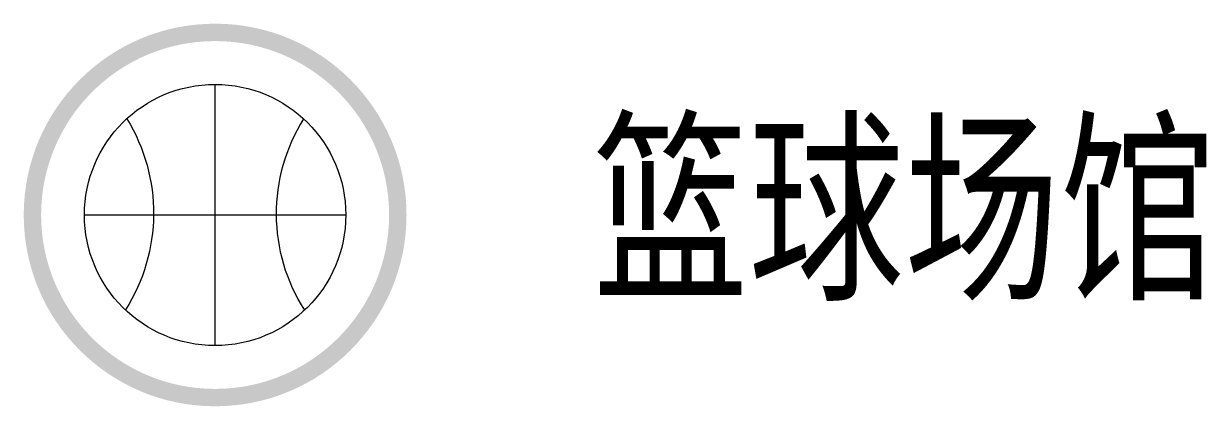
# Model space of a CAD drawing. Header units: millimetres. Extents: x -4.4 to 22.8, y -4.4 to 4.4.
import ezdxf

# ---------------------------------------------------------------- set-up
doc = ezdxf.new("R2010")
doc.units = ezdxf.units.MM
doc.layers.add('设施图块', color=7, linetype='Continuous')
doc.styles.add('设施块标注', font='SIMFANG.TTF', dxfattribs={"width": 0.75})

msp = doc.modelspace()

# ---------------------------------------------------------------- hatches: boundary and pattern name
at = {"layer": '设施图块'}
h = msp.add_hatch(color=5, dxfattribs=at)
edge = h.paths.add_edge_path()
edge.add_arc((0.001, -0.022), 4.4, 0, 360)
edge = h.paths.add_edge_path(flags=16)
edge.add_arc((0.001, -0.022), 4, 0, 360)

# ---------------------------------------------------------------- linework, layer by layer
at = {"layer": '设施图块', "color": 5}
msp.add_line((-3.003, -0.022), (3.005, -0.022), dxfattribs=at)
msp.add_lwpolyline([(0.001, -3.023), (0.001, 2.979)], dxfattribs=at)
for points in [[(-2.029, 2.192, -0.286585), (-2.061, -2.207, 30.485827)], [(2.036, 2.187, 0.291993), (2.058, -2.212, -11.551773)]]:
    msp.add_lwpolyline(points, format="xyb", dxfattribs=at)
msp.add_circle((0.001, -0.022), 3.004, dxfattribs=at)

# ---------------------------------------------------------------- texts
at = {"layer": '设施图块', "style": '设施块标注', "width": 0.75}
msp.add_attdef('篮球场馆', (8.681, -1.612), '篮球场馆', height=3.5, dxfattribs=at)

doc.saveas('drawing.dxf')
